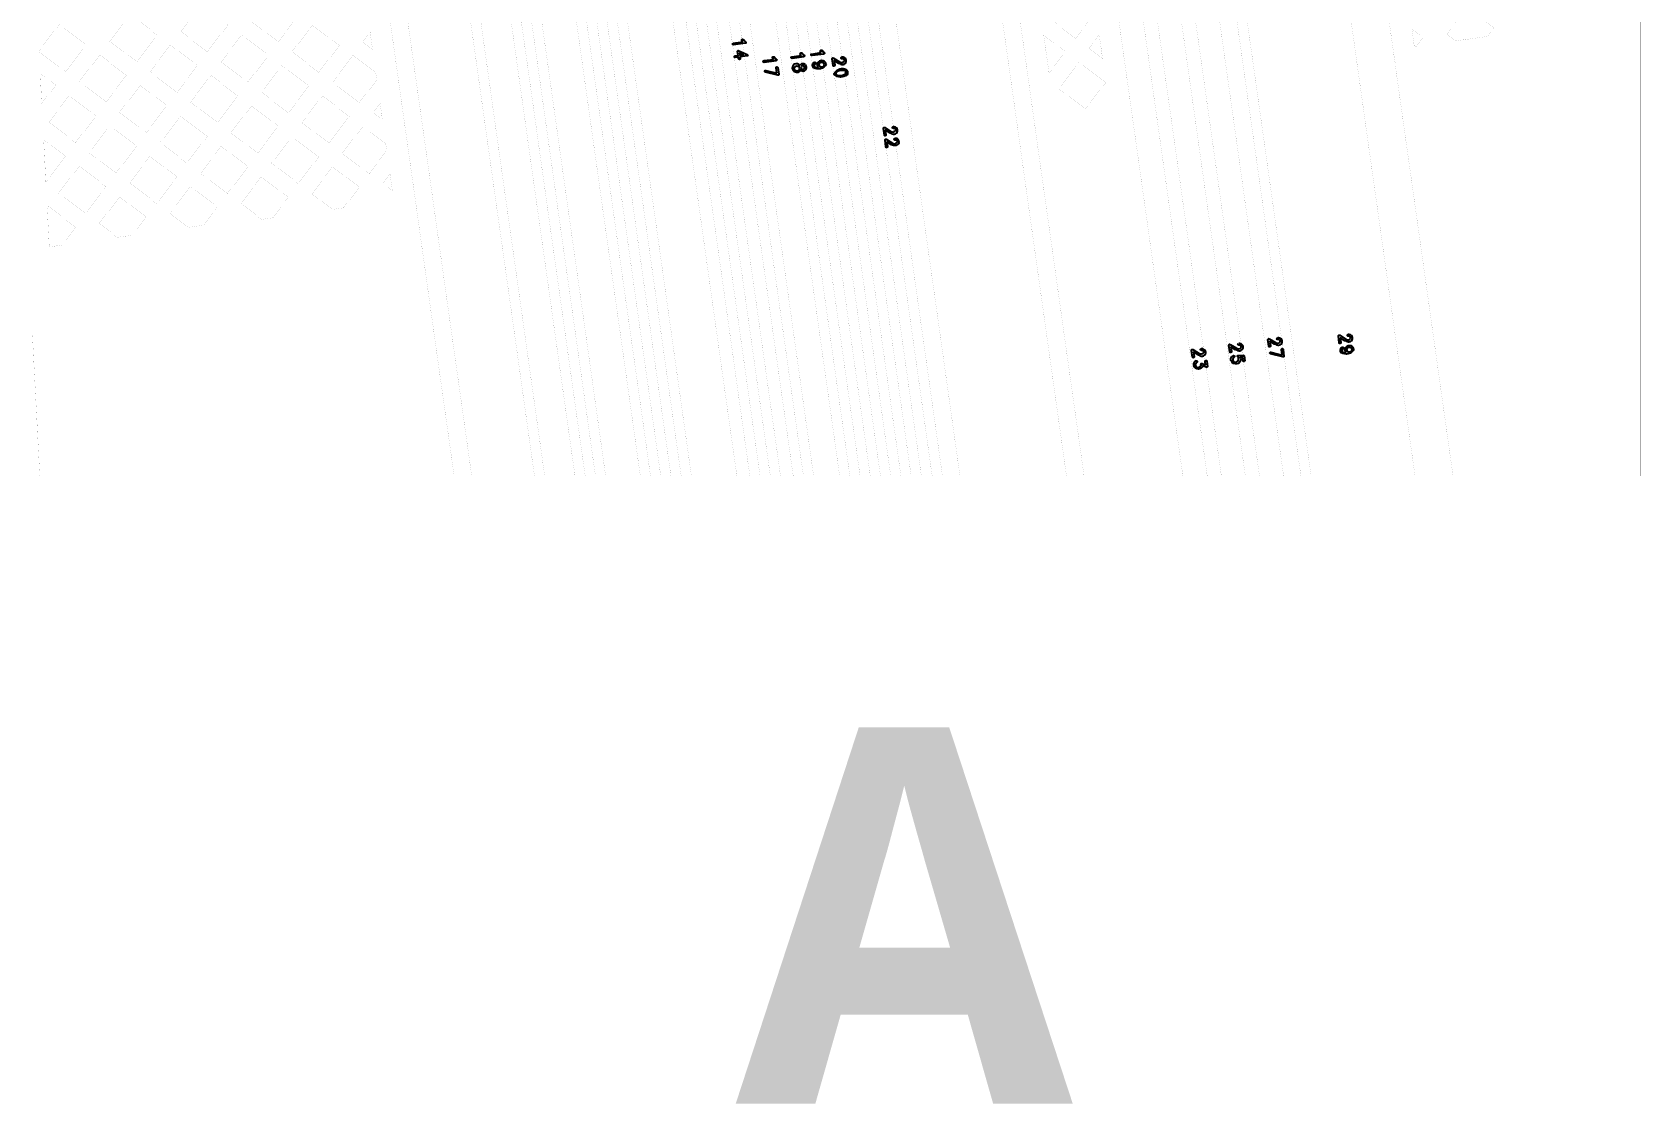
# Model space of a CAD drawing. Extents: x 176 to 489, y 37 to 258.
# Drawn here: x 246.6 to 289.48, y 176.29 to 204.87 of the extents above; entities that cross this region are included whole.
import ezdxf

# ---------------------------------------------------------------- set-up
doc = ezdxf.new("R2010")
doc.units = 0
doc.layers.add('a_area', color=4, linetype='Continuous')
doc.layers.add('g_area', color=1, linetype='Continuous')
doc.styles.get("Standard").update_dxf_attribs({"font": 'txt.shx'})

# ---------------------------------------------------------------- blocks, each defined once
blk = doc.blocks.new('PAD_R4')
at = {"layer": 'a_area', "const_width": 0.5}
blk.add_lwpolyline([(0.25, 0, 1), (-0.25, 0, 1)], format="xyb", close=True, dxfattribs=at)

msp = doc.modelspace()

# ---------------------------------------------------------------- linework, layer by layer
at = {"layer": 'a_area'}
for p, q in [((265.286, 204.571), (265.538, 204.607)), ((265.567, 204.267), (265.451, 204.317)), ((266.106, 204.108), (266.358, 204.143)), ((266.847, 204.211), (267.099, 204.246)), ((267.381, 204.285), (267.633, 204.321))]:
    msp.add_line(p, q, dxfattribs=at)
at = {"layer": 'a_area', "const_width": 0.0015}
for points in [[(246.596, 193.031), (246.596, 237.372), (289.48, 237.372), (289.48, 193.031)], [(259.774, 237.372), (260.583, 237.372), (260.871, 235.326), (260.65, 234.985), (266.546, 193.031), (266.274, 193.031), (260.383, 234.947), (260.076, 235.214), (260.077, 235.216)], [(252.445, 205.152), (253.163, 204.611), (253.704, 205.329), (252.986, 205.87)], [(273.693, 205.247), (274.412, 204.705), (274.953, 205.423), (274.234, 205.965)], [(250.554, 204.886), (251.272, 204.345), (251.814, 205.064), (251.096, 205.605)], [(284.301, 204.809), (284.535, 204.633), (285.385, 204.753), (285.561, 204.986), (284.842, 205.528)], [(246.777, 204.36), (246.778, 204.351), (247.492, 203.813), (248.033, 204.532), (247.315, 205.073)], [(248.664, 204.62), (249.382, 204.079), (249.923, 204.798), (249.205, 205.339)], [(253.522, 204.34), (254.241, 203.798), (254.783, 204.516), (254.064, 205.058)], [(251.632, 204.074), (252.35, 203.533), (252.892, 204.251), (252.173, 204.793)], [(283.378, 204.941), (283.443, 204.48), (283.494, 204.487), (283.67, 204.721)], [(247.851, 203.542), (248.57, 203.001), (249.111, 203.719), (248.393, 204.261)], [(249.742, 203.808), (250.46, 203.267), (251.001, 203.985), (250.283, 204.527)], [(254.601, 203.527), (255.319, 202.986), (255.782, 203.6), (255.756, 203.783), (255.142, 204.245)], [(250.819, 202.996), (251.538, 202.454), (252.079, 203.173), (251.361, 203.714)], [(252.71, 203.262), (253.429, 202.72), (253.97, 203.438), (253.251, 203.98)], [(273.959, 203.356), (274.677, 202.815), (275.219, 203.533), (274.5, 204.074)], [(248.929, 202.73), (249.648, 202.189), (250.189, 202.907), (249.47, 203.448)], [(247.039, 202.464), (247.757, 201.923), (248.299, 202.641), (247.58, 203.183)], [(251.897, 202.183), (252.616, 201.642), (253.158, 202.36), (252.439, 202.902)], [(253.788, 202.449), (254.507, 201.907), (255.048, 202.626), (254.33, 203.167)], [(250.007, 201.918), (250.725, 201.376), (251.267, 202.095), (250.548, 202.636)], [(248.117, 201.652), (248.835, 201.111), (249.376, 201.829), (248.658, 202.37)], [(252.976, 201.371), (253.694, 200.829), (254.236, 201.548), (253.517, 202.089)], [(254.866, 201.636), (255.585, 201.095), (256.048, 201.709), (256.022, 201.893), (255.408, 202.355)], [(251.085, 201.105), (251.804, 200.564), (252.345, 201.282), (251.626, 201.824)], [(247.305, 200.574), (248.023, 200.033), (248.564, 200.751), (247.846, 201.292)], [(249.195, 200.84), (249.913, 200.299), (250.454, 201.017), (249.736, 201.558)], [(254.054, 200.558), (254.606, 200.142), (254.897, 200.183), (255.314, 200.735), (254.595, 201.277)], [(250.273, 200.027), (250.758, 199.662), (250.788, 199.666), (251.011, 199.698), (251.168, 199.72), (251.533, 200.204), (250.814, 200.746)], [(252.164, 200.293), (252.716, 199.876), (253.007, 199.917), (253.423, 200.47), (252.705, 201.011)], [(248.383, 199.762), (248.867, 199.397), (249.277, 199.454), (249.642, 199.939), (248.924, 200.48)], [(246.997, 200.166), (247.051, 199.141), (247.387, 199.188), (247.752, 199.673), (247.034, 200.214)]]:
    msp.add_lwpolyline(points, close=True, dxfattribs=at)
for points in [[(256.465, 233.599, -0.301179), (256.823, 234.495, 0.074768), (256.955, 234.791), (256.624, 237.151), (257.417, 237.262), (257.751, 234.889, 0.145098), (257.356, 234.698, -0.145562), (256.997, 234.287, 0.31223), (256.729, 233.654), (256.823, 233.074, 0.19889), (257.09, 232.621), (257.547, 232.277, -0.198789), (258.643, 230.416), (263.897, 193.031), (263.625, 193.031), (258.376, 230.378, 0.198783), (257.385, 232.061), (256.928, 232.406, -0.198936), (256.556, 233.037)], [(258.183, 237.37), (258.198, 237.372), (258.992, 237.372), (259.311, 235.107), (259.303, 235.106, -0.06512), (259.291, 235.076, 0.213403), (259.24, 234.618, -0.140605), (259.242, 234.55, 0.070941), (259.297, 234.409, 0.072517), (259.557, 234.146, -0.198744), (260.432, 232.661), (266.001, 193.031), (265.729, 193.031), (260.165, 232.624, 0.198829), (259.394, 233.932, -0.064896), (259.108, 234.212, -0.138612), (259.061, 234.261, 0.074672), (258.54, 234.976, -0.052946), (258.523, 234.996), (258.517, 234.995)], [(261.364, 237.372), (262.173, 237.372), (262.43, 235.545, 0.147721), (262.028, 235.065, -0.02514), (261.94, 234.703, 0.107649), (261.717, 231.734), (267.157, 193.031), (266.884, 193.031), (261.45, 231.697, -0.107669), (261.682, 234.78, 0.022564), (261.757, 235.082, 0.128954), (261.637, 235.434)], [(262.121, 232.338, -0.071298), (262.319, 233.097), (263.133, 235.04, 0.095294), (263.246, 235.585, 0.022797), (263.198, 235.653), (263.196, 235.653), (262.955, 237.372), (263.764, 237.372), (263.99, 235.764), (263.988, 235.764, 0.026932), (263.931, 235.677, -0.107259), (263.766, 234.776), (262.951, 232.832, 0.071554), (262.802, 232.259, 0.063119), (262.823, 230.732), (268.122, 193.031), (267.429, 193.031), (262.144, 230.637, -0.063194)], [(263.035, 231.591, -0.042533), (263.059, 231.884, -0.119065), (263.546, 233.004), (264.343, 234.063, 0.121193), (264.938, 235.452, 0.14301), (264.757, 235.872), (264.545, 237.372), (265.354, 237.372), (265.549, 235.984, 0.135531), (265.22, 235.517, -0.129384), (264.559, 233.9), (263.761, 232.842, 0.119082), (263.325, 231.837, 0.04249), (263.305, 231.59, 0.035642), (263.358, 230.805), (268.666, 193.031), (268.394, 193.031), (263.091, 230.767, -0.035624)], [(263.625, 230.842, -0.198701), (264.036, 232.429), (266.384, 235.546, 0.050134), (266.481, 235.706, 0.146509), (266.316, 236.091), (266.136, 237.372), (266.945, 237.372), (267.109, 236.203), (267.107, 236.203, 0.105368), (266.822, 235.887, -0.115543), (266.6, 235.384), (264.251, 232.267, 0.198687), (263.892, 230.88), (269.211, 193.031), (268.939, 193.031)], [(264.238, 230.355, -0.198776), (264.741, 232.302), (266.668, 234.859, -0.199015), (267.709, 235.472, 0.391974), (268.179, 236.05), (267.875, 236.31), (267.875, 236.312), (267.726, 237.372), (268.535, 237.372), (268.669, 236.422), (268.447, 236.084, -0.398362), (267.746, 235.205, 0.198916), (266.883, 234.697), (264.956, 232.14, 0.19877), (264.505, 230.392), (269.756, 193.031), (269.484, 193.031)], [(277.266, 217.4, -0.19521), (279.731, 227.213, 0.195104), (281.689, 235.021), (281.514, 236.265, -0.198448), (281.775, 237.28, 0.019383), (281.824, 237.372), (284.127, 237.372, 0.074185), (284.164, 236.917, -0.050746), (284.23, 236.647), (284.405, 235.403, -0.195163), (281.944, 225.592, 0.195169), (279.983, 217.782), (283.461, 193.031), (280.691, 193.031)], [(253.504, 236.712), (254.298, 236.824), (254.631, 234.449), (254.631, 234.449), (254.686, 234.058, -0.127047), (254.773, 233.847, 0.198915), (255.81, 232.087), (256.376, 231.66, -0.054637), (257.152, 230.931, -0.142558), (257.631, 229.865), (262.808, 193.031), (261.884, 193.031), (256.725, 229.738, 0.142772), (256.455, 230.339, 0.054458), (255.827, 230.929), (255.26, 231.357, -0.198915), (253.868, 233.72, -0.127017), (253.893, 233.947), (253.838, 234.338), (253.838, 234.338)], [(255.064, 236.932), (255.857, 237.043), (256.192, 234.669), (255.881, 234.202), (256.034, 233.114, 0.198735), (256.429, 232.443), (257.221, 231.846, -0.199012), (258.109, 230.34), (263.352, 193.031), (263.08, 193.031), (257.842, 230.302, 0.199012), (257.059, 231.631), (256.266, 232.228, -0.198733), (255.767, 233.076), (255.609, 234.199), (255.397, 234.557), (255.397, 234.559)], [(250.385, 236.274), (251.178, 236.386), (251.512, 234.011), (251.511, 234.011), (251.527, 233.899, 0.198917), (252.368, 232.472), (255.428, 230.165, -0.198913), (255.98, 229.23), (261.067, 193.031), (260.259, 193.031), (255.187, 229.119, 0.198917), (254.947, 229.526), (251.886, 231.833, -0.208855), (250.719, 233.899), (250.718, 233.899)], [(251.944, 236.493), (252.738, 236.605), (253.072, 234.23), (252.851, 233.889, 0.207576), (253.92, 232.007, -0.148027), (253.966, 231.944), (255.753, 230.596, -0.198752), (256.514, 229.306), (261.612, 193.031), (261.339, 193.031), (256.247, 229.269, 0.198755), (255.591, 230.381), (253.787, 231.74, -0.117667), (253.725, 231.816, -0.203202), (252.584, 233.851), (252.278, 234.118), (252.278, 234.12)], [(248.826, 236.055), (249.62, 236.166), (249.953, 233.792), (249.953, 233.792), (249.974, 233.64, 0.169465), (250.331, 233.12, -0.22001), (250.766, 232.577, 0.171892), (251.077, 232.103), (253.931, 229.952, -0.198656), (255.07, 228.016), (259.987, 193.031), (258.313, 193.031), (253.429, 227.785, 0.198475), (252.933, 228.629), (250.079, 230.78, -0.172248), (249.156, 232.181, -0.118104), (249.154, 232.567, 0.007967), (249.211, 233.323), (249.16, 233.68), (249.16, 233.68)], [(258.245, 233.85, 0.152888), (258.608, 233.366, -0.198728), (260.058, 230.908), (265.382, 193.031), (264.17, 193.031), (258.87, 230.74, 0.198695), (257.886, 232.407), (257.35, 232.813, -0.259224), (257.114, 233.346, -1.063455)]]:
    msp.add_lwpolyline(points, format="xyb", close=True, dxfattribs=at)
for points in [[(269.444, 236.531), (269.435, 236.53), (269.317, 237.372), (270.126, 237.372), (270.229, 236.641), (270.226, 236.641, -0.156399), (270.194, 236.573, 0.007938), (269.792, 236.13), (269.009, 235.181, -0.085022), (268.771, 234.978), (268.128, 234.592, -0.100981), (267.665, 234.428, 0.198616), (267.162, 234.131), (265.452, 231.863, 0.198818), (265.058, 230.337), (270.301, 193.031), (270.028, 193.031), (264.791, 230.3)], [(270.997, 236.749), (270.995, 236.749), (270.907, 237.372), (271.716, 237.372), (271.788, 236.861, -0.291878), (271.701, 236.758, 0.094801), (271.332, 236.553), (270.842, 235.902, -0.075808), (269.759, 234.845, -0.015521), (269.406, 234.619), (268.211, 233.904, 0.096873), (266.526, 232.391), (265.883, 231.537, 0.136567), (265.585, 230.778, 0.060484), (265.59, 230.542), (270.862, 193.031), (270.589, 193.031), (265.323, 230.504, -0.060825), (265.317, 230.807)], [(277.409, 237.372), (278.089, 237.372, 0.025384), (278.139, 237.256, -0.083943), (278.15, 237.22, -0.069011), (278.193, 237.068), (278.836, 232.493, -0.199008), (277.928, 228.985), (277.649, 228.614, 0.077135), (275.916, 225.379, -0.009659), (275.776, 225.005, 0.129715), (274.873, 217.411), (278.299, 193.031), (277.922, 193.031), (274.503, 217.359)], [(279.294, 237.372, -0.00622), (279.285, 237.361), (279.236, 237.295, 0.198816), (279.198, 237.146), (279.832, 232.632, -0.19886), (278.732, 228.381), (278.452, 228.007, 0.07717), (276.864, 225.043, -0.00963), (276.711, 224.635, 0.129717), (275.869, 217.55), (279.315, 193.031), (278.938, 193.031), (275.499, 217.498)], [(280.903, 237.372, -0.066379), (280.725, 237.056, 0.1991), (280.459, 236.028), (280.915, 232.781, -0.125976), (280.539, 229.413), (280.378, 228.984, -0.071099), (279.421, 227.25, 0.198919), (276.952, 217.7), (280.419, 193.031), (279.957, 193.031), (276.499, 217.636)], [(274.785, 233.376, -0.157729), (274.498, 231.736), (273.007, 228.914, 0.013537), (272.62, 228.136), (272.619, 228.135, 0.02343), (272.057, 226.74, -0.007385), (271.992, 226.568, 0.014036), (271.979, 226.537, 0.129944), (270.822, 216.85), (274.17, 193.031), (271.33, 193.031), (266.05, 230.606), (266.048, 230.608, -0.059461), (266.046, 230.731)], [(289.48, 207.104), (289.436, 207.137), (288.894, 206.419), (289.48, 205.978), (289.48, 193.031), (284.475, 193.031), (282.933, 204.003, -0.049999), (282.935, 204.048, -0.062869), (282.917, 204.117), (280.977, 217.922)], [(273.869, 217.244), (277.272, 193.031), (274.638, 193.031), (271.282, 216.916, -0.131302)]]:
    msp.add_lwpolyline(points, format="xyb", dxfattribs=at)
for points in [[(252.969, 227.722), (257.844, 193.031), (246.799, 193.031), (246.596, 196.908)], [(246.596, 196.908), (246.596, 207.11), (246.69, 207.235), (246.596, 207.306), (246.596, 207.869)], [(255.605, 204.859), (255.413, 204.605)], [(255.413, 204.605), (255.668, 204.414)], [(255.668, 204.414), (255.605, 204.859)], [(273.564, 204.779), (273.706, 203.769)], [(273.706, 203.769), (274.141, 204.345), (273.564, 204.779)], [(275.042, 204.793), (274.771, 204.434)], [(275.131, 204.163), (275.042, 204.793)], [(274.771, 204.434), (275.131, 204.163)], [(246.809, 203.764), (246.851, 202.963)], [(246.851, 202.963), (247.221, 203.454), (246.809, 203.764)], [(255.871, 202.969), (255.679, 202.715)], [(255.933, 202.523), (255.871, 202.969)], [(255.679, 202.715), (255.933, 202.523)], [(246.901, 202.004), (246.961, 200.866)], [(246.961, 200.866), (247.486, 201.563), (246.901, 202.004)], [(256.136, 201.079), (255.944, 200.824)], [(255.944, 200.824), (256.199, 200.632)], [(256.199, 200.632), (256.136, 201.079)]]:
    msp.add_lwpolyline(points, dxfattribs=at)
at = {"layer": 'a_area'}
for points in [[(265.515, 204.634, -1.522889), (265.567, 204.642), (265.613, 204.612, -0.699872), (265.605, 204.571), (265.293, 204.527, -1), (265.286, 204.571)], [(265.538, 204.607, -0.072105), (265.534, 204.611), (265.515, 204.634)], [(266.335, 204.171, -1.522889), (266.387, 204.178), (266.433, 204.148, -0.699872), (266.425, 204.107), (266.113, 204.063, -1), (266.106, 204.108)], [(266.358, 204.143, -0.072105), (266.354, 204.148), (266.335, 204.171)], [(267.076, 204.274, -1.522889), (267.127, 204.281), (267.174, 204.251, -0.699872), (267.165, 204.21), (266.853, 204.166, -1), (266.847, 204.211)], [(267.099, 204.246, -0.072105), (267.094, 204.251), (267.076, 204.274)], [(267.61, 204.348, -1.522889), (267.662, 204.356), (267.708, 204.326, -0.699872), (267.699, 204.285), (267.387, 204.241, -1), (267.381, 204.285)], [(267.633, 204.321, -0.072105), (267.628, 204.325), (267.61, 204.348)], [(267.921, 204.156, -0.649537), (267.956, 204.178), (268.12, 204.073, 0.3412), (268.248, 204.091)], [(267.973, 204.114), (267.991, 203.984, -1), (267.946, 203.978), (267.921, 204.156)], [(268.248, 204.091, 0.57115), (268.186, 204.158, -1), (268.18, 204.202)], [(266.141, 203.803, -1), (266.152, 203.846), (266.449, 203.771)], [(266.449, 203.771), (266.429, 203.916, -1), (266.473, 203.922), (266.498, 203.744, -0.537552), (266.47, 203.719), (266.141, 203.803)], [(267.2, 204.006, -0.461965), (267.173, 203.828, -0.324757), (267.083, 203.852, -0.620664), (266.873, 203.861)], [(267.165, 203.975, 0.425161), (267.102, 203.949), (267.097, 203.918)], [(267.097, 203.918), (267.11, 203.89, 0.425114), (267.178, 203.882)], [(267.4, 203.986, -0.095051), (267.401, 203.995), (267.41, 204.035, -0.204834), (267.421, 204.049), (267.448, 204.066)], [(267.76, 204.011, -0.421134), (267.427, 203.917), (267.407, 203.953, -0.095048), (267.404, 203.961), (267.4, 203.986)], [(267.448, 204.066, -1.48653), (267.452, 204.015, 0.775532), (267.549, 203.929)], [(268.15, 204.013), (268.102, 204.032, -0.053904), (268.097, 204.034), (267.973, 204.114)], [(267.976, 203.768, -0.330097), (268.25, 203.891, -0.535554), (268.318, 203.731)], [(268.318, 203.731, -0.393529), (267.979, 203.742), (267.976, 203.768)], [(269.288, 202.301, -0.649537), (269.323, 202.323), (269.487, 202.218, 0.3412), (269.615, 202.236)], [(269.339, 202.259), (269.357, 202.129, -1), (269.313, 202.123), (269.288, 202.301)], [(269.332, 201.989, -0.649537), (269.366, 202.011), (269.531, 201.906, 0.341377), (269.659, 201.924)], [(269.516, 202.158), (269.468, 202.177, -0.053904), (269.464, 202.179), (269.339, 202.259)], [(269.615, 202.236, 0.57115), (269.553, 202.303, -1), (269.546, 202.347)], [(269.659, 201.924, 0.57065), (269.596, 201.991, -1), (269.59, 202.035)], [(269.383, 201.947), (269.401, 201.817, -1), (269.357, 201.811), (269.332, 201.989)], [(269.703, 201.913, -0.419959), (269.508, 201.867), (269.383, 201.947)], [(277.832, 196.317, 0.57115), (277.769, 196.383, -1), (277.763, 196.428)], [(278.501, 196.522, -0.649537), (278.535, 196.543), (278.7, 196.438, 0.3412), (278.828, 196.457)], [(278.552, 196.479), (278.57, 196.35, -1), (278.526, 196.343), (278.501, 196.522)], [(278.729, 196.378), (278.681, 196.397, -0.053904), (278.677, 196.4), (278.552, 196.479)], [(278.828, 196.457, 0.57115), (278.765, 196.523, -1), (278.759, 196.568)], [(279.541, 196.671, -0.649537), (279.576, 196.693), (279.74, 196.588, 0.3412), (279.869, 196.606)], [(279.593, 196.629), (279.611, 196.499, -1), (279.567, 196.492), (279.541, 196.671)], [(279.77, 196.527), (279.722, 196.547, -0.053904), (279.718, 196.549), (279.593, 196.629)], [(279.918, 196.258), (279.897, 196.403, -1), (279.942, 196.409), (279.967, 196.231, -0.537552), (279.939, 196.206), (279.609, 196.289)], [(279.869, 196.606, 0.57115), (279.806, 196.672, -1), (279.8, 196.717)], [(281.417, 196.762, -0.649537), (281.452, 196.784), (281.616, 196.679, 0.3412), (281.744, 196.697)], [(281.468, 196.72), (281.487, 196.59, -1), (281.442, 196.584), (281.417, 196.762)], [(281.646, 196.618), (281.597, 196.638, -0.053904), (281.593, 196.64), (281.468, 196.72)], [(281.47, 196.386, -0.095051), (281.47, 196.395), (281.48, 196.435, -0.204834), (281.49, 196.449), (281.518, 196.466)], [(281.518, 196.466, -1.48653), (281.521, 196.415, 0.775532), (281.618, 196.329)], [(281.744, 196.697, 0.57115), (281.682, 196.763, -1), (281.676, 196.808)], [(277.504, 196.382, -0.649537), (277.539, 196.403), (277.704, 196.298, 0.3412), (277.832, 196.317)], [(277.556, 196.339), (277.574, 196.21, -1), (277.53, 196.203), (277.504, 196.382)], [(277.733, 196.238), (277.685, 196.257, -0.053904), (277.681, 196.26), (277.556, 196.339)], [(277.878, 195.989), (277.864, 196.088, -1), (277.908, 196.094), (277.928, 195.954, -0.603103), (277.896, 195.931), (277.804, 195.973, -0.717506), (277.563, 195.968)], [(277.618, 196.1, -1), (277.642, 196.062, 0.637765), (277.646, 195.935)], [(277.646, 195.935, 0.372954), (277.758, 195.975), (277.754, 196.007, -0.59585), (277.786, 196.031), (277.878, 195.989)], [(278.642, 196.075, 0.818559), (278.735, 196.206, -0.737724), (278.746, 196.248), (278.881, 196.254, -0.392792), (278.904, 196.234), (278.922, 196.107, -1), (278.878, 196.101), (278.863, 196.208), (278.795, 196.205, -0.646503), (278.677, 196.025), (278.631, 196.031, -0.113175), (278.622, 196.035), (278.59, 196.056, -0.129929), (278.582, 196.064), (278.561, 196.1, -0.095048), (278.559, 196.108, -0.436462), (278.614, 196.24)], [(278.614, 196.24, -1), (278.638, 196.202, 0.637765), (278.642, 196.075)], [(279.609, 196.289, -1), (279.62, 196.333), (279.918, 196.258)], [(281.83, 196.411, -0.421134), (281.496, 196.317), (281.476, 196.353, -0.095048), (281.473, 196.361), (281.47, 196.386)]]:
    msp.add_lwpolyline(points, format="xyb", dxfattribs=at)
for points in [[(265.334, 204.234), (265.415, 204.246), (265.401, 204.351, -0.59497), (265.432, 204.374), (265.657, 204.276, -0.768072), (265.652, 204.233), (265.466, 204.207), (265.472, 204.166, -1), (265.428, 204.16), (265.422, 204.201), (265.34, 204.189, -1)], [(268.021, 203.77), (268.023, 203.753), (268.038, 203.727, 0.272365), (268.284, 203.762, 0.311738), (268.274, 203.833, 0.272365), (268.028, 203.798)]]:
    msp.add_lwpolyline(points, format="xyb", close=True, dxfattribs=at)
msp.add_lwpolyline([(265.451, 204.317), (265.46, 204.252), (265.567, 204.267)], dxfattribs=at)
for centre, radius in [((266.981, 203.901), 0.0695), ((267.641, 204.001), 0.0677), ((281.71, 196.401), 0.0677)]:
    msp.add_circle(centre, radius, dxfattribs=at)
for centre, radius, start, end in [((268.196, 204.102), 0.101, 242.5454, 99.4193), ((266.972, 203.914), 0.113, 34.7252, 208.2445), ((267.143, 203.939), 0.0876, 49.8531, 153.2724), ((267.089, 203.917), 0.0959, 338.4527, 37.5629), ((267.627, 203.999), 0.105, 98.1054, 221.3639), ((267.647, 203.993), 0.115, 8.7137, 107.5588), ((269.563, 202.247), 0.101, 242.5454, 99.4193), ((269.608, 201.938), 0.0984, 344.822, 100.2375), ((277.78, 196.328), 0.101, 242.5454, 99.4193), ((278.776, 196.468), 0.101, 242.5454, 99.4193), ((279.817, 196.617), 0.101, 242.5454, 99.4193), ((281.697, 196.399), 0.105, 98.1054, 221.3639), ((281.692, 196.708), 0.101, 242.5454, 99.4193), ((281.717, 196.393), 0.115, 8.7137, 107.5588), ((277.652, 196.008), 0.0981, 110.0418, 204.3531)]:
    msp.add_arc(centre, radius, start, end, dxfattribs=at)

# ---------------------------------------------------------------- block references
at = {"layer": 'a_area', "xscale": 0.0015, "yscale": 0.0015, "zscale": 1.5}
for p in [(255.413, 204.605), (255.413, 204.605), (255.605, 204.859), (255.605, 204.859), (273.564, 204.779), (273.564, 204.779), (275.042, 204.793), (275.042, 204.793), (255.668, 204.414), (255.668, 204.414), (274.771, 204.434), (274.771, 204.434), (275.131, 204.163), (275.131, 204.163), (246.809, 203.764), (246.809, 203.764), (273.706, 203.769), (273.706, 203.769), (246.851, 202.963), (246.851, 202.963), (255.871, 202.969), (255.871, 202.969), (255.679, 202.715), (255.679, 202.715), (255.933, 202.523), (255.933, 202.523), (246.901, 202.004), (246.901, 202.004), (246.961, 200.866), (246.961, 200.866), (255.944, 200.824), (255.944, 200.824), (256.136, 201.079), (256.136, 201.079), (256.199, 200.632), (256.199, 200.632), (246.596, 196.908), (246.596, 196.908)]:
    msp.add_blockref('PAD_R4', p, dxfattribs=at)

# ---------------------------------------------------------------- texts
at = {"layer": 'g_area', "linetype": 'Continuous', "insert": (265.35, 186.291), "char_height": 10, "attachment_point": 1}
msp.add_mtext('{\\fMicrosoft JhengHei|b1|i0|c136|p18;A}', dxfattribs=at)

doc.saveas('drawing.dxf')
